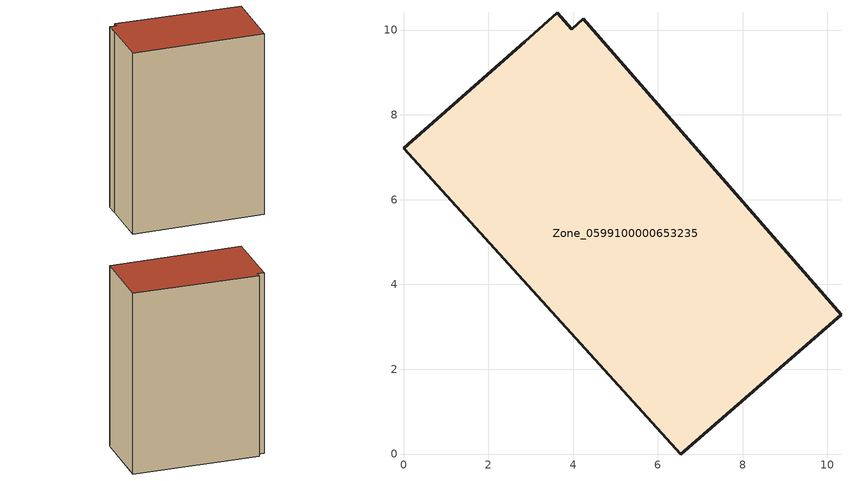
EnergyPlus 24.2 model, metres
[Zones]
Zone_0599100000653235
 floor ground (C_G): 0,7.21 2.86,9.72 3.63,10.4 3.96,10.02 4.24,10.27 10.32,3.29 6.54,0 z0
 wall outside (C_F): 6.54,0 10.32,3.29 4.24,10.27 3.96,10.02 3.63,10.4 2.86,9.72 0,7.21 6.54,0 z0:13.71
 roof outside (C_R): 2.86,9.72 0,7.21 6.54,0 10.32,3.29 4.24,10.27 3.96,10.02 3.63,10.4 z13.71
[BUILDING]
Pand.0599100000653235: North Axis=0; Terrain=City; Loads Convergence Tolerance Value=0.04; Temperature Convergence Tolerance Value=0.4; Solar Distribution=FullExterior; Maximum Number of Warmup Days=25; Minimum Number of Warmup Days=1
[Site:Location]
Rotterdam.The.Hague.AP_ZH_NLD Design_Conditions: Latitude=51.96; Longitude=4.45; Time Zone=1; Elevation=-4.5
[SITE:GROUNDTEMPERATURE:BUILDINGSURFACE]
18, 18, 18, 18, 18, 18, 18, 18, 18, 18, 18, 18
[MATERIAL] Thermal Absorptance=0.9; Solar Absorptance=0.7; Visible Absorptance=0.7
Name | Roughness | Thickness | Conductivity | Density | Specific Heat
G.TI.1946 | MediumSmooth | 0.15 | 1 | 540 | 1210
F.TI.1946 | Rough | 0.3 | 0.857143 | 1920 | 840
R.TI.1946 | MediumRough | 0.2 | 0.1 | 1500 | 1000
[CONSTRUCTION]
C_G: G.TI.1946
C_F: F.TI.1946
C_R: R.TI.1946
[ZONE]
Zone_0599100000653235: Type=1; Multiplier=1; Ceiling Height=Autocalculate; Volume=Autocalculate; Floor Area=autocalculate; Part of Total Floor Area=Yes
[ZONEINFILTRATION:DESIGNFLOWRATE]
Infil_Zone_0599100000653235: Zone or ZoneList or Space or SpaceList=Zone_0599100000653235; Schedule=AlwaysOn; Design Flow Rate Calculation Method=Flow/Area; Flow Rate per Floor Area=0.003; Constant Term Coefficient=1; Temperature Term Coefficient=0; Velocity Term Coefficient=0; Velocity Squared Term Coefficient=0
[HVACTEMPLATE:ZONE:IDEALLOADSAIRSYSTEM]
Zone_0599100000653235: Maximum Heating Supply Air Temperature=50; Minimum Cooling Supply Air Temperature=13; Maximum Heating Supply Air Humidity Ratio=0.0156; Minimum Cooling Supply Air Humidity Ratio=0.0077; Heating Limit=NoLimit; Cooling Limit=NoLimit; Dehumidification Control Type=ConstantSensibleHeatRatio; Cooling Sensible Heat Ratio=0.7; Dehumidification Setpoint=60; Humidification Control Type=None; Humidification Setpoint=30; Outdoor Air Method=None; Outdoor Air Flow Rate per Person=0.00944; Outdoor Air Flow Rate per Zone Floor Area=0; Outdoor Air Flow Rate per Zone=0; Demand Controlled Ventilation Type=None; Outdoor Air Economizer Type=NoEconomizer; Heat Recovery Type=None; Sensible Heat Recovery Effectiveness=0.7; Latent Heat Recovery Effectiveness=0.65
[ZONECONTROL:THERMOSTAT]
ThermostatControl_Zone_0599100000653235: Zone or ZoneList=Zone_0599100000653235; Control Type Schedule=DualSetpointControlType; Control 1=Thermostat_Zone_0599100000653235; Temperature Difference Between Cutout And Setpoint=0
[THERMOSTATSETPOINT:DUALSETPOINT]
Thermostat_Zone_0599100000653235: Heating Setpoint Temperature Schedule=HeatingSetpoint_Zone_0599100000653235; Cooling Setpoint Temperature Schedule=CoolingSetpoint_Zone_0599100000653235
[SCHEDULE:COMPACT]
HeatingSetpoint_Zone_0599100000653235: Through: 12/31, For: AllDays, Until: 24:00, 21
CoolingSetpoint_Zone_0599100000653235: Through: 12/31, For: AllDays, Until: 24:00, 24
DualSetpointControlType: Through: 12/31, For: AllDays, Until: 24:00, 4
AlwaysOn: Through: 12/31, For: AllDays, Until: 24:00, 1
